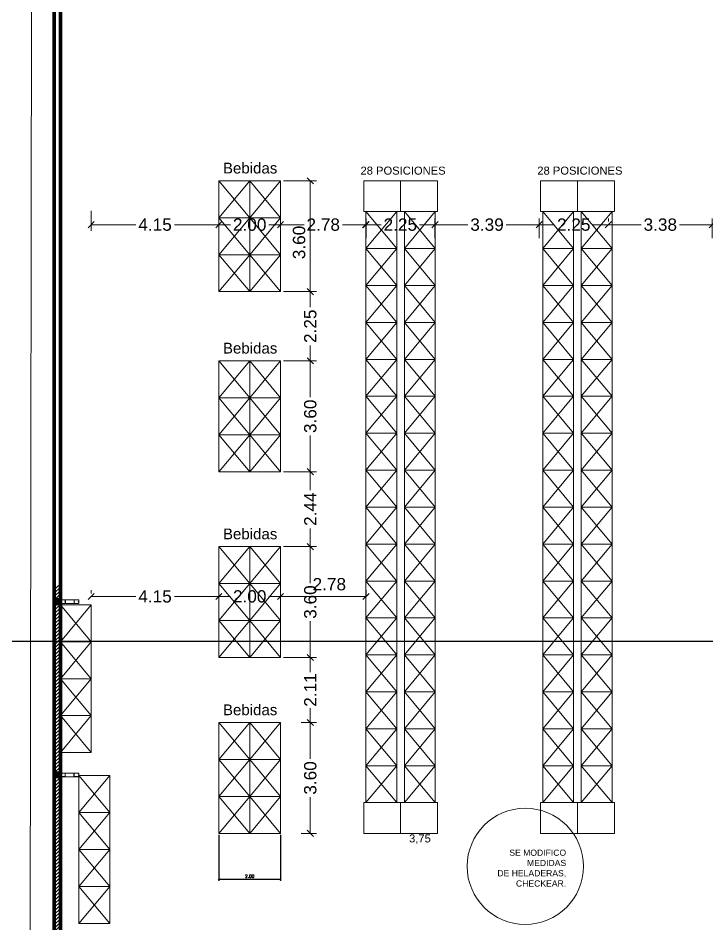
# Model space of a CAD drawing. Header units: inches. Extents: x 2 to 337, y 2 to 182.
# Drawn here: x 249.67 to 272.05, y 60.96 to 90.39 of the extents above; entities that cross this region are included whole.
import ezdxf

# ---------------------------------------------------------------- set-up
doc = ezdxf.new("R2010")
doc.units = ezdxf.units.IN
doc.header["$MEASUREMENT"] = 0
doc.linetypes.add('ACAD_ISO10W100', pattern=[18, 12, -3, 0, -3])
for name, color, linetype, lineweight in [('01 eje', 30, 'ACAD_ISO10W100', 9), ('L COTAS', 1, 'Continuous', 9), ('L EQUIP', 6, 'Continuous', 9), ('l muro', 5, 'Continuous', 80), ('LAVADO MU', 10, 'Continuous', 5), ('smr acero', 170, 'Continuous', 15)]:
    doc.layers.add(name, color=color, linetype=linetype, lineweight=lineweight)
doc.layers.add('01-COTAS ESTRUCTURA', color=9, linetype='Continuous')
doc.styles.add('2mm para 1.100', font='ARIAL.TTF')
doc.styles.add('ARIAL', font='ARIAL.TTF')
doc.styles.add('RomanS', font='romans.shx')
doc.styles.get("Standard").update_dxf_attribs({"font": 'ARIAL.TTF'})
doc.dimstyles.new('bases 1-50', dxfattribs={"dimscale": 0.5, "dimtxt": 0.2, "dimasz": 0.1, "dimexe": 0.1, "dimexo": 0.1, "dimgap": 0.1, "dimtad": 1, "dimtih": 1, "dimtoh": 1, "dimzin": 1, "dimdsep": 46, "dimtxsty": 'RomanS', "dimblk": 'OBLIQUE', "dimcen": 0.1, "dimclrd": 256, "dimclre": 256, "dimclrt": 256, "dimadec": 0, "dimazin": 0, "dimtfac": 1, "dimtmove": 0, "dimatfit": 3, "dimfxl": 0, "dimarcsym": 0})
doc.dimstyles.new('cotas 1.100', dxfattribs={"dimscale": 2, "dimtxt": 0.2, "dimasz": 0.1, "dimexe": 0.1, "dimexo": 0.05, "dimgap": 0.05, "dimtad": 0, "dimzin": 0, "dimdsep": 46, "dimtxsty": '2mm para 1.100', "dimblk": 'OBLIQUE', "dimcen": 0.09, "dimclrd": 256, "dimclre": 256, "dimclrt": 256, "dimaunit": 1, "dimadec": 3, "dimazin": 0, "dimtfac": 1, "dimtofl": 0, "dimtmove": 2, "dimatfit": 3, "dimfxl": 0, "dimtolj": 1, "dimtzin": 0, "dimlwd": -1, "dimlwe": -1, "dimarcsym": 0})

# ---------------------------------------------------------------- blocks, each defined once
blk = doc.blocks.new('terreno1')
at = {"layer": '01 eje', "ltscale": 0.05}
blk.add_line((2858.813, 860.328), (2858.813, 730.799), dxfattribs=at)
blk = doc.blocks.new('_Oblique')
at = {"color": 0, "linetype": 'ByBlock', "lineweight": -2}
blk.add_line((-0.5, -0.5), (0.5, 0.5), dxfattribs=at)
blk = doc.blocks.new('*D561')
at = {"layer": 'Defpoints', "color": 0}
for p in [(250.214, 156.769), (251.045, 156.768), (250.845, 31.949)]:
    blk.add_point(p, dxfattribs=at)
at = {"layer": 'L COTAS'}
for p, q in [((250.945, 156.768), (250.014, 156.77)), ((250.214, 156.769), (250.116, 95.269)), ((250.015, 31.95), (250.113, 93.45)), ((250.745, 31.949), (249.815, 31.95))]:
    blk.add_line(p, q, dxfattribs=at)
at = {"layer": 'L COTAS', "xscale": 0.2, "yscale": 0.2, "zscale": 0.2}
for p, rotation in [((250.214, 156.769), 89.90828215739022), ((250.015, 31.95), 269.9082821573902)]:
    blk.add_blockref('_Oblique', p, dxfattribs=dict(at, rotation=rotation))
at = {"layer": 'L COTAS', "insert": (250.115, 94.36), "char_height": 0.4, "attachment_point": 5, "rotation": 89.9083, "style": '2mm para 1.100'}
blk.add_mtext('\\A1;124.82', dxfattribs=at)
blk = doc.blocks.new('rack bajo')
for p, q in [((0, 1.2), (1, 0)), ((1, 1.2), (0, 0))]:
    blk.add_line(p, q)
blk.add_lwpolyline([(0, 0), (1, 0), (1, 1.2), (0, 1.2)], close=True)
blk = doc.blocks.new('rack')
at = {"linetype": 'ByBlock', "ltscale": 0.01}
for p, q in [((0, 1.2), (1, 0)), ((1, 1.2), (0, 0))]:
    blk.add_line(p, q, dxfattribs=at)
blk.add_lwpolyline([(0, 0), (1, 0), (1, 1.2), (0, 1.2)], close=True, dxfattribs=at)
blk = doc.blocks.new('02')
at = {"layer": 'L EQUIP'}
for points in [[(3379.339, 790.694), (3379.339, 789.694), (3380.539, 789.694), (3380.539, 790.694), (3379.339, 790.694)], [(3380.539, 790.694), (3380.539, 789.694), (3381.739, 789.694), (3381.739, 790.694), (3380.539, 790.694)], [(3379.339, 770.494), (3379.339, 769.494), (3380.539, 769.494), (3380.539, 770.494), (3379.339, 770.494)], [(3380.539, 770.494), (3380.539, 769.494), (3381.739, 769.494), (3381.739, 770.494), (3380.539, 770.494)]]:
    blk.add_lwpolyline(points, dxfattribs=at)
at = {"layer": 'L EQUIP', "linetype": 'ByBlock', "ltscale": 0.01}
for p in [(3379.414, 788.494), (3379.414, 788.494), (3380.664, 788.494), (3379.414, 787.294), (3379.414, 787.294), (3380.664, 787.294), (3380.664, 787.294), (3379.414, 786.094), (3379.414, 786.094), (3380.664, 786.094), (3380.664, 786.094), (3379.414, 784.894), (3379.414, 784.894), (3380.664, 784.894), (3380.664, 784.894), (3379.414, 783.694), (3379.414, 783.694), (3380.664, 783.694), (3380.664, 783.694), (3379.414, 782.494), (3379.414, 782.494), (3380.664, 782.494), (3380.664, 782.494), (3379.414, 781.294), (3379.414, 781.294), (3380.664, 781.294), (3380.664, 781.294), (3379.414, 780.094), (3379.414, 780.094), (3380.664, 780.094), (3380.664, 780.094), (3379.414, 778.894), (3379.414, 778.894), (3380.664, 778.894), (3380.664, 778.894), (3379.414, 777.694), (3379.414, 777.694), (3380.664, 777.694), (3380.664, 777.694), (3379.414, 776.494), (3379.414, 776.494), (3380.664, 776.494), (3380.664, 776.494), (3379.414, 775.294), (3379.414, 775.294), (3380.664, 775.294), (3380.664, 775.294), (3379.414, 774.094), (3379.414, 774.094), (3380.664, 774.094), (3380.664, 774.094), (3379.414, 772.894), (3379.414, 772.894), (3380.664, 772.894), (3380.664, 772.894), (3379.414, 771.694), (3379.414, 771.694), (3380.664, 771.694), (3380.664, 771.694), (3379.414, 770.494), (3379.414, 770.494), (3380.664, 770.494), (3380.664, 770.494)]:
    blk.add_blockref('rack', p, dxfattribs=at)
at = {"layer": 'L EQUIP', "linetype": 'ByBlock', "ltscale": 0.01, "insert": (3379.236, 791.157), "char_height": 0.26, "width": 4.44912, "attachment_point": 1}
blk.add_mtext('28 POSICIONES', dxfattribs=at)
blk = doc.blocks.new('*D684')
at = {"layer": 'Defpoints', "color": 0}
for p in [(260.975, 83.679), (260.975, 83.136), (258.195, 82.704)]:
    blk.add_point(p, dxfattribs=at)
at = {"layer": 'L COTAS'}
for p, q in [((258.195, 82.804), (258.195, 83.879)), ((260.975, 83.236), (260.975, 83.879)), ((258.195, 83.679), (258.961, 83.679)), ((260.975, 83.679), (260.208, 83.679))]:
    blk.add_line(p, q, dxfattribs=at)
at = {"layer": 'L COTAS', "xscale": 0.2, "yscale": 0.2, "zscale": 0.2, "rotation": 180}
blk.add_blockref('_Oblique', (258.195, 83.679), dxfattribs=at)
at = {"layer": 'L COTAS', "xscale": 0.2, "yscale": 0.2, "zscale": 0.2}
blk.add_blockref('_Oblique', (260.975, 83.679), dxfattribs=at)
at = {"layer": 'L COTAS', "insert": (259.585, 83.679), "char_height": 0.4, "attachment_point": 5, "style": '2mm para 1.100'}
blk.add_mtext('\\A1;2.78', dxfattribs=at)
blk = doc.blocks.new('*D685')
at = {"layer": 'Defpoints', "color": 0}
for p in [(266.6, 83.679), (263.215, 83.136), (266.6, 83.136)]:
    blk.add_point(p, dxfattribs=at)
at = {"layer": 'L COTAS'}
for p, q in [((263.215, 83.236), (263.215, 83.879)), ((266.6, 83.236), (266.6, 83.879)), ((263.215, 83.679), (264.287, 83.679)), ((266.6, 83.679), (265.527, 83.679))]:
    blk.add_line(p, q, dxfattribs=at)
at = {"layer": 'L COTAS', "xscale": 0.2, "yscale": 0.2, "zscale": 0.2, "rotation": 180}
blk.add_blockref('_Oblique', (263.215, 83.679), dxfattribs=at)
at = {"layer": 'L COTAS', "xscale": 0.2, "yscale": 0.2, "zscale": 0.2}
blk.add_blockref('_Oblique', (266.6, 83.679), dxfattribs=at)
at = {"layer": 'L COTAS', "insert": (264.907, 83.679), "char_height": 0.4, "attachment_point": 5, "style": '2mm para 1.100'}
blk.add_mtext('\\A1;3.39', dxfattribs=at)
blk = doc.blocks.new('*D686')
at = {"layer": 'Defpoints', "color": 0}
for p in [(268.85, 83.679), (272.225, 83.679), (272.225, 83.136)]:
    blk.add_point(p, dxfattribs=at)
at = {"layer": 'L COTAS'}
for p, q in [((268.85, 83.779), (268.85, 83.879)), ((272.225, 83.236), (272.225, 83.879)), ((268.85, 83.679), (269.917, 83.679)), ((272.225, 83.679), (271.157, 83.679))]:
    blk.add_line(p, q, dxfattribs=at)
at = {"layer": 'L COTAS', "xscale": 0.2, "yscale": 0.2, "zscale": 0.2, "rotation": 180}
blk.add_blockref('_Oblique', (268.85, 83.679), dxfattribs=at)
at = {"layer": 'L COTAS', "xscale": 0.2, "yscale": 0.2, "zscale": 0.2}
blk.add_blockref('_Oblique', (272.225, 83.679), dxfattribs=at)
at = {"layer": 'L COTAS', "insert": (270.537, 83.679), "char_height": 0.4, "attachment_point": 5, "style": '2mm para 1.100'}
blk.add_mtext('\\A1;3.38', dxfattribs=at)
blk = doc.blocks.new('*D689')
at = {"layer": 'Defpoints', "color": 0}
for p in [(260.965, 83.679), (263.215, 83.679), (263.215, 83.679)]:
    blk.add_point(p, dxfattribs=at)
at = {"layer": 'L COTAS'}
for p, q in [((260.965, 83.779), (260.965, 83.879)), ((263.215, 83.779), (263.215, 83.879)), ((260.965, 83.679), (261.465, 83.679)), ((263.215, 83.679), (262.714, 83.679))]:
    blk.add_line(p, q, dxfattribs=at)
at = {"layer": 'L COTAS', "xscale": 0.2, "yscale": 0.2, "zscale": 0.2, "rotation": 180}
blk.add_blockref('_Oblique', (260.965, 83.679), dxfattribs=at)
at = {"layer": 'L COTAS', "xscale": 0.2, "yscale": 0.2, "zscale": 0.2}
blk.add_blockref('_Oblique', (263.215, 83.679), dxfattribs=at)
at = {"layer": 'L COTAS', "insert": (262.09, 83.679), "char_height": 0.4, "attachment_point": 5, "style": '2mm para 1.100'}
blk.add_mtext('\\A1;2.25', dxfattribs=at)
blk = doc.blocks.new('*D690')
at = {"layer": 'Defpoints', "color": 0}
for p in [(266.6, 83.679), (268.85, 83.679), (268.85, 83.679)]:
    blk.add_point(p, dxfattribs=at)
at = {"layer": 'L COTAS'}
for p, q in [((266.6, 83.779), (266.6, 83.879)), ((268.85, 83.779), (268.85, 83.879)), ((266.6, 83.679), (267.1, 83.679)), ((268.85, 83.679), (268.349, 83.679))]:
    blk.add_line(p, q, dxfattribs=at)
at = {"layer": 'L COTAS', "xscale": 0.2, "yscale": 0.2, "zscale": 0.2, "rotation": 180}
blk.add_blockref('_Oblique', (266.6, 83.679), dxfattribs=at)
at = {"layer": 'L COTAS', "xscale": 0.2, "yscale": 0.2, "zscale": 0.2}
blk.add_blockref('_Oblique', (268.85, 83.679), dxfattribs=at)
at = {"layer": 'L COTAS', "insert": (267.725, 83.679), "char_height": 0.4, "attachment_point": 5, "style": '2mm para 1.100'}
blk.add_mtext('\\A1;2.25', dxfattribs=at)
blk = doc.blocks.new('*D693')
at = {"layer": 'Defpoints', "color": 0}
for p in [(252.045, 84.227), (256.195, 83.679), (256.195, 83.679)]:
    blk.add_point(p, dxfattribs=at)
at = {"layer": 'L COTAS'}
for p, q in [((252.045, 84.127), (252.045, 83.479)), ((256.195, 83.779), (256.195, 83.879)), ((252.045, 83.679), (253.491, 83.679)), ((256.195, 83.679), (254.749, 83.679))]:
    blk.add_line(p, q, dxfattribs=at)
at = {"layer": 'L COTAS', "xscale": 0.2, "yscale": 0.2, "zscale": 0.2, "rotation": 180}
blk.add_blockref('_Oblique', (252.045, 83.679), dxfattribs=at)
at = {"layer": 'L COTAS', "xscale": 0.2, "yscale": 0.2, "zscale": 0.2}
blk.add_blockref('_Oblique', (256.195, 83.679), dxfattribs=at)
at = {"layer": 'L COTAS', "insert": (254.12, 83.679), "char_height": 0.4, "attachment_point": 5, "style": '2mm para 1.100'}
blk.add_mtext('\\A1;4.15', dxfattribs=at)
blk = doc.blocks.new('*D694')
at = {"layer": 'Defpoints', "color": 0}
for p in [(258.195, 81.504), (259.165, 81.504), (258.195, 79.254)]:
    blk.add_point(p, dxfattribs=at)
at = {"layer": 'L COTAS'}
for p, q in [((258.295, 81.504), (259.365, 81.504)), ((259.165, 81.504), (259.165, 81.003)), ((259.165, 79.254), (259.165, 79.754)), ((258.295, 79.254), (259.365, 79.254))]:
    blk.add_line(p, q, dxfattribs=at)
at = {"layer": 'L COTAS', "xscale": 0.2, "yscale": 0.2, "zscale": 0.2}
for p, rotation in [((259.165, 81.504), 90), ((259.165, 79.254), 270)]:
    blk.add_blockref('_Oblique', p, dxfattribs=dict(at, rotation=rotation))
at = {"layer": 'L COTAS', "insert": (259.165, 80.379), "char_height": 0.4, "attachment_point": 5, "rotation": 90, "style": '2mm para 1.100'}
blk.add_mtext('\\A1;2.25', dxfattribs=at)
blk = doc.blocks.new('*D695')
at = {"layer": 'Defpoints', "color": 0}
for p in [(258.195, 75.654), (258.195, 73.219), (259.165, 73.219)]:
    blk.add_point(p, dxfattribs=at)
at = {"layer": 'L COTAS'}
for p, q in [((258.295, 75.654), (259.365, 75.654)), ((259.165, 75.654), (259.165, 75.058)), ((259.165, 73.219), (259.165, 73.814)), ((258.295, 73.219), (259.365, 73.219))]:
    blk.add_line(p, q, dxfattribs=at)
at = {"layer": 'L COTAS', "xscale": 0.2, "yscale": 0.2, "zscale": 0.2}
for p, rotation in [((259.165, 75.654), 90), ((259.165, 73.219), 270)]:
    blk.add_blockref('_Oblique', p, dxfattribs=dict(at, rotation=rotation))
at = {"layer": 'L COTAS', "insert": (259.165, 74.436), "char_height": 0.4, "attachment_point": 5, "rotation": 90, "style": '2mm para 1.100'}
blk.add_mtext('\\A1;2.44', dxfattribs=at)
blk = doc.blocks.new('*D696')
at = {"layer": 'Defpoints', "color": 0}
for p in [(258.195, 69.619), (258.765, 67.504), (259.165, 67.504)]:
    blk.add_point(p, dxfattribs=at)
at = {"layer": 'L COTAS'}
for p, q in [((258.295, 69.619), (259.365, 69.619)), ((259.165, 69.619), (259.165, 69.145)), ((259.165, 67.504), (259.165, 67.977)), ((258.865, 67.504), (259.365, 67.504))]:
    blk.add_line(p, q, dxfattribs=at)
at = {"layer": 'L COTAS', "xscale": 0.2, "yscale": 0.2, "zscale": 0.2}
for p, rotation in [((259.165, 69.619), 90), ((259.165, 67.504), 270)]:
    blk.add_blockref('_Oblique', p, dxfattribs=dict(at, rotation=rotation))
at = {"layer": 'L COTAS', "insert": (259.165, 68.561), "char_height": 0.4, "attachment_point": 5, "rotation": 90, "style": '2mm para 1.100'}
blk.add_mtext('\\A1;2.11', dxfattribs=at)
blk = doc.blocks.new('*D697')
at = {"layer": 'Defpoints', "color": 0}
for p in [(258.195, 85.104), (258.195, 81.504), (259.165, 81.504)]:
    blk.add_point(p, dxfattribs=at)
at = {"layer": 'L COTAS'}
for p, q in [((258.295, 85.104), (259.365, 85.104)), ((259.165, 85.104), (259.165, 81.504)), ((258.295, 81.504), (259.365, 81.504))]:
    blk.add_line(p, q, dxfattribs=at)
at = {"layer": 'L COTAS', "xscale": 0.2, "yscale": 0.2, "zscale": 0.2}
for p, rotation in [((259.165, 85.104), 90), ((259.165, 81.504), 270)]:
    blk.add_blockref('_Oblique', p, dxfattribs=dict(at, rotation=rotation))
at = {"layer": 'L COTAS', "insert": (258.801, 83.101), "char_height": 0.4, "attachment_point": 5, "rotation": 90, "style": '2mm para 1.100'}
blk.add_mtext('\\A1;3.60', dxfattribs=at)
blk = doc.blocks.new('*D698')
at = {"layer": 'Defpoints', "color": 0}
for p in [(258.195, 79.254), (258.195, 75.654), (259.165, 75.654)]:
    blk.add_point(p, dxfattribs=at)
at = {"layer": 'L COTAS'}
for p, q in [((258.295, 79.254), (259.365, 79.254)), ((259.165, 79.254), (259.165, 78.072)), ((259.165, 75.654), (259.165, 76.835)), ((258.295, 75.654), (259.365, 75.654))]:
    blk.add_line(p, q, dxfattribs=at)
at = {"layer": 'L COTAS', "xscale": 0.2, "yscale": 0.2, "zscale": 0.2}
for p, rotation in [((259.165, 79.254), 90), ((259.165, 75.654), 270)]:
    blk.add_blockref('_Oblique', p, dxfattribs=dict(at, rotation=rotation))
at = {"layer": 'L COTAS', "insert": (259.165, 77.454), "char_height": 0.4, "attachment_point": 5, "rotation": 90, "style": '2mm para 1.100'}
blk.add_mtext('\\A1;3.60', dxfattribs=at)
blk = doc.blocks.new('*D699')
at = {"layer": 'Defpoints', "color": 0}
for p in [(258.195, 73.219), (258.195, 69.619), (259.165, 69.619)]:
    blk.add_point(p, dxfattribs=at)
at = {"layer": 'L COTAS'}
for p, q in [((258.295, 73.219), (259.365, 73.219)), ((259.165, 73.219), (259.165, 72.037)), ((259.165, 69.619), (259.165, 70.8)), ((258.295, 69.619), (259.365, 69.619))]:
    blk.add_line(p, q, dxfattribs=at)
at = {"layer": 'L COTAS', "xscale": 0.2, "yscale": 0.2, "zscale": 0.2}
for p, rotation in [((259.165, 73.219), 90), ((259.165, 69.619), 270)]:
    blk.add_blockref('_Oblique', p, dxfattribs=dict(at, rotation=rotation))
at = {"layer": 'L COTAS', "insert": (259.165, 71.419), "char_height": 0.4, "attachment_point": 5, "rotation": 90, "style": '2mm para 1.100'}
blk.add_mtext('\\A1;3.60', dxfattribs=at)
blk = doc.blocks.new('*D700')
at = {"layer": 'Defpoints', "color": 0}
for p in [(258.765, 67.504), (258.765, 63.904), (259.165, 63.904)]:
    blk.add_point(p, dxfattribs=at)
at = {"layer": 'L COTAS'}
for p, q in [((258.865, 67.504), (259.365, 67.504)), ((259.165, 67.504), (259.165, 66.322)), ((259.165, 63.904), (259.165, 65.085)), ((258.865, 63.904), (259.365, 63.904))]:
    blk.add_line(p, q, dxfattribs=at)
at = {"layer": 'L COTAS', "xscale": 0.2, "yscale": 0.2, "zscale": 0.2}
for p, rotation in [((259.165, 67.504), 90), ((259.165, 63.904), 270)]:
    blk.add_blockref('_Oblique', p, dxfattribs=dict(at, rotation=rotation))
at = {"layer": 'L COTAS', "insert": (259.165, 65.704), "char_height": 0.4, "attachment_point": 5, "rotation": 90, "style": '2mm para 1.100'}
blk.add_mtext('\\A1;3.60', dxfattribs=at)
blk = doc.blocks.new('*D701')
at = {"layer": 'Defpoints', "color": 0}
for p in [(252.045, 71.602), (256.195, 71.602), (256.195, 71.602)]:
    blk.add_point(p, dxfattribs=at)
at = {"layer": 'L COTAS'}
for p, q in [((252.045, 71.702), (252.045, 71.802)), ((256.195, 71.702), (256.195, 71.802)), ((252.045, 71.602), (253.491, 71.602)), ((256.195, 71.602), (254.749, 71.602))]:
    blk.add_line(p, q, dxfattribs=at)
at = {"layer": 'L COTAS', "xscale": 0.2, "yscale": 0.2, "zscale": 0.2, "rotation": 180}
blk.add_blockref('_Oblique', (252.045, 71.602), dxfattribs=at)
at = {"layer": 'L COTAS', "xscale": 0.2, "yscale": 0.2, "zscale": 0.2}
blk.add_blockref('_Oblique', (256.195, 71.602), dxfattribs=at)
at = {"layer": 'L COTAS', "insert": (254.12, 71.602), "char_height": 0.4, "attachment_point": 5, "style": '2mm para 1.100'}
blk.add_mtext('\\A1;4.15', dxfattribs=at)
blk = doc.blocks.new('*D702')
at = {"layer": 'Defpoints', "color": 0}
for p in [(256.195, 71.602), (258.195, 71.602), (258.195, 71.602)]:
    blk.add_point(p, dxfattribs=at)
at = {"layer": 'L COTAS'}
for p, q in [((256.195, 71.702), (256.195, 71.802)), ((258.195, 71.702), (258.195, 71.802)), ((256.195, 71.602), (256.572, 71.602)), ((258.195, 71.602), (257.817, 71.602))]:
    blk.add_line(p, q, dxfattribs=at)
at = {"layer": 'L COTAS', "xscale": 0.2, "yscale": 0.2, "zscale": 0.2, "rotation": 180}
blk.add_blockref('_Oblique', (256.195, 71.602), dxfattribs=at)
at = {"layer": 'L COTAS', "xscale": 0.2, "yscale": 0.2, "zscale": 0.2}
blk.add_blockref('_Oblique', (258.195, 71.602), dxfattribs=at)
at = {"layer": 'L COTAS', "insert": (257.195, 71.602), "char_height": 0.4, "attachment_point": 5, "style": '2mm para 1.100'}
blk.add_mtext('\\A1;2.00', dxfattribs=at)
blk = doc.blocks.new('*D703')
at = {"layer": 'Defpoints', "color": 0}
for p in [(258.195, 71.602), (260.975, 71.602), (260.975, 71.504)]:
    blk.add_point(p, dxfattribs=at)
at = {"layer": 'L COTAS'}
for p, q in [((258.195, 71.702), (258.195, 71.802)), ((260.975, 71.604), (260.975, 71.802)), ((258.195, 71.602), (260.975, 71.602))]:
    blk.add_line(p, q, dxfattribs=at)
at = {"layer": 'L COTAS', "xscale": 0.2, "yscale": 0.2, "zscale": 0.2, "rotation": 180}
blk.add_blockref('_Oblique', (258.195, 71.602), dxfattribs=at)
at = {"layer": 'L COTAS', "xscale": 0.2, "yscale": 0.2, "zscale": 0.2}
blk.add_blockref('_Oblique', (260.975, 71.602), dxfattribs=at)
at = {"layer": 'L COTAS', "insert": (259.782, 71.997), "char_height": 0.4, "attachment_point": 5, "style": '2mm para 1.100'}
blk.add_mtext('\\A1;2.78', dxfattribs=at)
blk = doc.blocks.new('*D704')
at = {"layer": 'Defpoints', "color": 0}
for p in [(256.195, 83.679), (256.195, 83.679), (258.195, 83.679)]:
    blk.add_point(p, dxfattribs=at)
at = {"layer": 'L COTAS'}
for p, q in [((256.195, 83.779), (256.195, 83.879)), ((258.195, 83.779), (258.195, 83.879)), ((256.195, 83.679), (256.572, 83.679)), ((258.195, 83.679), (257.817, 83.679))]:
    blk.add_line(p, q, dxfattribs=at)
at = {"layer": 'L COTAS', "xscale": 0.2, "yscale": 0.2, "zscale": 0.2, "rotation": 180}
blk.add_blockref('_Oblique', (256.195, 83.679), dxfattribs=at)
at = {"layer": 'L COTAS', "xscale": 0.2, "yscale": 0.2, "zscale": 0.2}
blk.add_blockref('_Oblique', (258.195, 83.679), dxfattribs=at)
at = {"layer": 'L COTAS', "insert": (257.195, 83.679), "char_height": 0.4, "attachment_point": 5, "style": '2mm para 1.100'}
blk.add_mtext('\\A1;2.00', dxfattribs=at)
blk = doc.blocks.new('base1')
at = {"layer": 'smr acero'}
h = blk.add_hatch(color=256, dxfattribs=at)
h.dxf.hatch_style = 1
h.paths.add_polyline_path([(4862.665, 1040.797), (4862.665, 1040.597), (4862.465, 1040.597), (4862.465, 1040.797)])
for p, q in [((4863.111, 1040.757), (4862.809, 1040.757)), ((4863.111, 1040.637), (4862.809, 1040.637))]:
    blk.add_line(p, q, dxfattribs=at)
blk.add_lwpolyline([(4862.465, 1040.597), (4862.665, 1040.597), (4862.665, 1040.797), (4862.465, 1040.797)], close=True, dxfattribs=at)
for points in [[(4862.819, 1040.757), (4862.671, 1040.757, 0.414214), (4862.665, 1040.751), (4862.665, 1040.703, 0.414214), (4862.671, 1040.697), (4862.685, 1040.697), (4862.685, 1040.699), (4862.673, 1040.699, -0.414214), (4862.667, 1040.705), (4862.667, 1040.749, -0.414214), (4862.673, 1040.755), (4862.817, 1040.755, -0.414214), (4862.823, 1040.749), (4862.823, 1040.705, -0.414214), (4862.817, 1040.699), (4862.805, 1040.699), (4862.805, 1040.697), (4862.819, 1040.697, 0.414214), (4862.825, 1040.703), (4862.825, 1040.751, 0.414214)], [(4862.819, 1040.637), (4862.671, 1040.637, -0.414214), (4862.665, 1040.643), (4862.665, 1040.691, -0.414214), (4862.671, 1040.697), (4862.685, 1040.697), (4862.685, 1040.695), (4862.673, 1040.695, 0.414214), (4862.667, 1040.689), (4862.667, 1040.645, 0.414214), (4862.673, 1040.639), (4862.817, 1040.639, 0.414214), (4862.823, 1040.645), (4862.823, 1040.689, 0.414214), (4862.817, 1040.695), (4862.805, 1040.695), (4862.805, 1040.697), (4862.819, 1040.697, -0.414214), (4862.825, 1040.691), (4862.825, 1040.643, -0.414214)], [(4863.111, 1040.757), (4863.259, 1040.757, -0.414214), (4863.265, 1040.751), (4863.265, 1040.703, -0.414214), (4863.259, 1040.697), (4863.245, 1040.697), (4863.245, 1040.699), (4863.257, 1040.699, 0.414214), (4863.263, 1040.705), (4863.263, 1040.749, 0.414214), (4863.257, 1040.755), (4863.113, 1040.755, 0.414214), (4863.107, 1040.749), (4863.107, 1040.705, 0.414214), (4863.113, 1040.699), (4863.125, 1040.699), (4863.125, 1040.697), (4863.111, 1040.697, -0.414214), (4863.105, 1040.703), (4863.105, 1040.751, -0.414214)], [(4863.111, 1040.637), (4863.259, 1040.637, 0.414214), (4863.265, 1040.643), (4863.265, 1040.691, 0.414214), (4863.259, 1040.697), (4863.245, 1040.697), (4863.245, 1040.695), (4863.257, 1040.695, -0.414214), (4863.263, 1040.689), (4863.263, 1040.645, -0.414214), (4863.257, 1040.639), (4863.113, 1040.639, -0.414214), (4863.107, 1040.645), (4863.107, 1040.689, -0.414214), (4863.113, 1040.695), (4863.125, 1040.695), (4863.125, 1040.697), (4863.111, 1040.697, 0.414214), (4863.105, 1040.691), (4863.105, 1040.643, 0.414214)]]:
    blk.add_lwpolyline(points, format="xyb", close=True, dxfattribs=at)
blk = doc.blocks.new('*D705')
at = {"lineweight": -2}
for p, q in [((256.195, 63.854), (256.195, 62.362)), ((258.195, 63.854), (258.195, 62.362)), ((256.195, 62.412), (258.195, 62.412))]:
    blk.add_line(p, q, dxfattribs=at)
at = {"layer": 'Defpoints', "color": 0}
for p in [(256.195, 63.904), (258.195, 63.904), (258.195, 62.412)]:
    blk.add_point(p, dxfattribs=at)
at = {"lineweight": -2, "xscale": 0.05, "yscale": 0.05, "zscale": 0.05, "rotation": 180}
blk.add_blockref('_Oblique', (256.195, 62.412), dxfattribs=at)
at = {"lineweight": -2, "xscale": 0.05, "yscale": 0.05, "zscale": 0.05}
blk.add_blockref('_Oblique', (258.195, 62.412), dxfattribs=at)
at = {"insert": (257.195, 62.512), "char_height": 0.1, "attachment_point": 5, "style": 'RomanS'}
blk.add_mtext('2.00', dxfattribs=at)

msp = doc.modelspace()

# ---------------------------------------------------------------- hatches: boundary and pattern name
at = {"layer": 'LAVADO MU'}
h = msp.add_hatch(dxfattribs=at)
h.set_pattern_fill('ANSI31', color=256, scale=0.025)
h.set_pattern_definition([(45, (-3216.87233, -714.39376), (-0.0561266008, 0.0561266008), [])])
h.paths.add_polyline_path([(251.045, 71.952), (250.845, 71.952), (250.845, 32.299), (251.045, 32.299)])

# ---------------------------------------------------------------- linework, layer by layer
msp.add_lwpolyline([(238.092, 70.152), (315.602, 70.152), (315.602, 44.159), (238.092, 44.159)], close=True)
at = {"layer": 'L COTAS'}
msp.add_circle((266.149, 62.834), 1.888, dxfattribs=at)
at = {"layer": 'l muro'}
for p, q in [((250.845, 156.769), (250.845, 31.96)), ((251.045, 156.769), (251.045, 31.96))]:
    msp.add_line(p, q, dxfattribs=at)

# ---------------------------------------------------------------- block references
at = {"layer": '01-COTAS ESTRUCTURA'}
for p in [(-4611.618, -969.267), (-4611.62, -974.892)]:
    msp.add_blockref('base1', p, dxfattribs=at)
at = {"layer": 'L EQUIP'}
for p in [(-3118.44, -705.591), (-3112.695, -705.591)]:
    msp.add_blockref('02', p, dxfattribs=at)
at = {"layer": 'L EQUIP', "linetype": 'ByBlock', "ltscale": 0.01, "xscale": -1, "rotation": 180}
for p in [(256.195, 85.104), (257.195, 85.104), (256.195, 83.904), (257.195, 83.904), (256.195, 82.704), (257.195, 82.704), (256.195, 79.254), (257.195, 79.254), (256.195, 78.054), (257.195, 78.054), (256.195, 76.854), (257.195, 76.854), (251.047, 71.33), (256.195, 70.819), (257.195, 70.819), (251.047, 70.13), (251.047, 68.93), (251.047, 67.73), (256.195, 67.504), (257.195, 67.504), (256.195, 66.304), (257.195, 66.304), (251.647, 65.78), (256.195, 65.104), (257.195, 65.104), (251.647, 64.58), (251.647, 63.38), (251.647, 62.18)]:
    msp.add_blockref('rack bajo', p, dxfattribs=at)
at = {"layer": 'L EQUIP', "linetype": 'ByBlock', "ltscale": 0.01}
for p in [(256.195, 72.019), (257.195, 72.019), (256.195, 70.819), (257.195, 70.819)]:
    msp.add_blockref('rack bajo', p, dxfattribs=at)
at = {"layer": 'l muro'}
msp.add_blockref('terreno1', (-2607.968, -701.391), dxfattribs=at)

# ---------------------------------------------------------------- texts
at = {"layer": 'L COTAS', "insert": (267.478, 63.376), "char_height": 0.20001, "width": 2.86224, "attachment_point": 3, "style": 'ARIAL'}
msp.add_mtext('SE MODIFICO MEDIDAS\\PDE HELADERAS, CHECKEAR.', dxfattribs=at)
at = {"layer": 'L EQUIP', "char_height": 0.35, "width": 6.39684, "attachment_point": 1}
for insert in [(256.327, 85.693), (256.327, 79.843), (256.327, 73.808), (256.327, 68.093)]:
    msp.add_mtext('Bebidas', dxfattribs=dict(at, insert=insert))
at = {"layer": 'L EQUIP', "linetype": 'ByBlock', "ltscale": 0.01, "insert": (262.374, 63.87), "char_height": 0.26, "width": 4.44912, "attachment_point": 1}
msp.add_mtext('3,75', dxfattribs=at)

# ---------------------------------------------------------------- dimensions: what is measured, and where the dimension line sits
dim = msp.add_linear_dim(base=(258.195, 62.412), p1=(256.195, 63.904), p2=(258.195, 63.904), dimstyle='bases 1-50')
dim.commit()
dim.dimension.update_dxf_attribs({"geometry": '*D705', "text_midpoint": (257.195, 62.512)})
at = {"layer": 'L COTAS'}
dim = msp.add_aligned_dim(p1=(250.845, 31.949), p2=(251.045, 156.768), distance=0.83, dimstyle='cotas 1.100', override={"dimfxl": 0.1, "dimarcsym": 1}, dxfattribs=at)
dim.commit()
dim.dimension.update_dxf_attribs({"geometry": '*D561', "text_midpoint": (250.115, 94.36)})
dim = msp.add_linear_dim(base=(259.165, 81.504), p1=(258.195, 85.104), p2=(258.195, 81.504), angle=90, dimstyle='cotas 1.100', override={"dimfxl": 0.1, "dimarcsym": 1}, dxfattribs=at)
dim.commit()
dim.dimension.update_dxf_attribs({"geometry": '*D697', "text_midpoint": (258.801, 83.101), "dimtype": 160})
for base, p1, p2, picture, middle in [((256.195, 83.679), (252.045, 84.227), (256.195, 83.679), '*D693', (254.12, 83.679)), ((256.195, 83.679), (258.195, 83.679), (256.195, 83.679), '*D704', (257.195, 83.679)), ((260.975, 83.679), (258.195, 82.704), (260.975, 83.136), '*D684', (259.585, 83.679)), ((263.215, 83.679), (260.965, 83.679), (263.215, 83.679), '*D689', (262.09, 83.679)), ((266.59974, 83.67855), (263.21467, 83.13596), (266.59974, 83.13596), '*D685', (264.9072, 83.67855)), ((268.85, 83.679), (266.6, 83.679), (268.85, 83.679), '*D690', (267.725, 83.679)), ((272.22474, 83.67855), (268.84969, 83.67855), (272.22474, 83.13596), '*D686', (270.53721, 83.67855)), ((256.195, 71.602), (252.045, 71.602), (256.195, 71.602), '*D701', (254.12, 71.602)), ((258.195, 71.602), (256.195, 71.602), (258.195, 71.602), '*D702', (257.195, 71.602))]:
    dim = msp.add_linear_dim(base=base, p1=p1, p2=p2, dimstyle='cotas 1.100', override={"dimfxl": 0.1, "dimarcsym": 1}, dxfattribs=at)
    dim.commit()
    dim.dimension.update_dxf_attribs({"geometry": picture, "text_midpoint": middle})
for base, p1, p2, picture, middle in [((259.165, 81.504), (258.195, 79.254), (258.195, 81.504), '*D694', (259.165, 80.379)), ((259.165, 75.654), (258.195, 79.254), (258.195, 75.654), '*D698', (259.165, 77.454)), ((259.1653, 73.2185), (258.1947, 75.6537), (258.1947, 73.2185), '*D695', (259.1653, 74.4361)), ((259.165, 69.619), (258.195, 73.219), (258.195, 69.619), '*D699', (259.165, 71.419)), ((259.1653, 67.5037), (258.1947, 69.6185), (258.7647, 67.5037), '*D696', (259.1653, 68.5611)), ((259.165, 63.904), (258.765, 67.504), (258.765, 63.904), '*D700', (259.165, 65.704))]:
    dim = msp.add_linear_dim(base=base, p1=p1, p2=p2, angle=90, dimstyle='cotas 1.100', override={"dimfxl": 0.1, "dimarcsym": 1}, dxfattribs=at)
    dim.commit()
    dim.dimension.update_dxf_attribs({"geometry": picture, "text_midpoint": middle})
dim = msp.add_linear_dim(base=(260.975, 71.602), p1=(258.195, 71.602), p2=(260.975, 71.504), dimstyle='cotas 1.100', override={"dimfxl": 0.1, "dimarcsym": 1}, dxfattribs=at)
dim.commit()
dim.dimension.update_dxf_attribs({"geometry": '*D703', "text_midpoint": (259.782, 71.997), "dimtype": 160})

doc.saveas('drawing.dxf')
